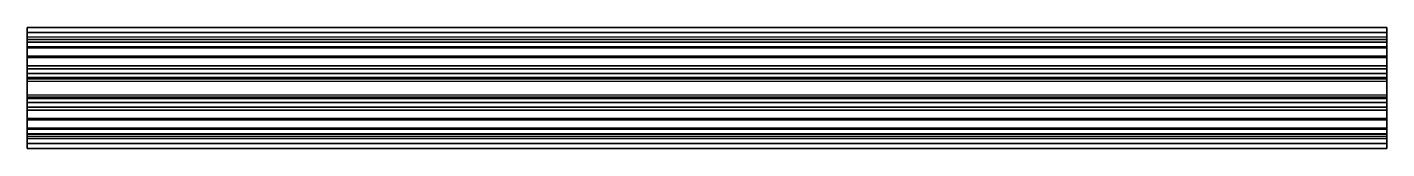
# Model space of a CAD drawing. Extents: x 0 to 400, y -36 to 0.
import ezdxf

# ---------------------------------------------------------------- set-up
doc = ezdxf.new("R2010")
doc.units = 0
doc.layers.add('ACESSORIO', color=253, linetype='CONTINUOUS')

msp = doc.modelspace()

# ---------------------------------------------------------------- linework, layer by layer
at = {"layer": 'ACESSORIO'}
for points in [[(400, -35.7, 33.5), (0, -35.7, 33.5), (0, 0, 33.5), (400, 0, 33.5)], [(400, -35.7, 35), (0, -35.7, 35), (0, 0, 35), (400, 0, 35)], [(0, -35.7, 33.5), (0, -35.7, 35), (0, 0, 35), (0, 0, 33.5)], [(400, -1.5), (400, 0), (0, 0), (0, -1.5)], [(0, 0), (0, 0, 35), (400, 0, 35), (400, 0)], [(0, -1.5), (0, 0), (0, 0, 33.5), (0, -1.5, 33.5)], [(400, -35.7, 33.5), (400, -35.7, 35), (400, 0, 35), (400, 0, 33.5)], [(400, -1.5), (400, 0), (400, 0, 33.5), (400, -1.5, 33.5)], [(0, -1.5), (0, -1.5, 33.5), (400, -1.5, 33.5), (400, -1.5)], [(400, -1.5), (400, -1.5, 1.5), (0, -1.5, 1.5), (0, -1.5)], [(0, -1.5), (0, -4.178986), (400, -4.178986), (400, -1.5)], [(0, -1.5, 1.5), (0, -4.178986, 1.5), (400, -4.178986, 1.5), (400, -1.5, 1.5)], [(0, -1.5), (0, -1.5, 1.5), (0, -4.178986, 1.5), (0, -4.178986)], [(400, -1.5), (400, -1.5, 1.5), (400, -4.178986, 1.5), (400, -4.178986)], [(0, -15.17899, 1.193617), (0, -15.17899, -18.80638), (400, -15.17899, -18.80638), (400, -15.17899, 1.193617)], [(0, -15.17899, -18.80638), (0, -20.52101, -18.80638), (400, -20.52101, -18.80638), (400, -15.17899, -18.80638)], [(0, -15.17899, 1.193617), (0, -20.52101, 1.193617), (0, -20.52101, -18.80638), (0, -15.17899, -18.80638)], [(0, -15.17899, 1.193617), (0, -20.52101, 1.193617), (400, -20.52101, 1.193617), (400, -15.17899, 1.193617)], [(400, -15.17899, 1.193617), (400, -20.52101, 1.193617), (400, -20.52101, -18.80638), (400, -15.17899, -18.80638)], [(0, -20.52101, -18.80638), (0, -20.52101, 1.193617), (400, -20.52101, 1.193617), (400, -20.52101, -18.80638)], [(0, -34.2), (0, -31.52101), (400, -31.52101), (400, -34.2)], [(0, -34.2, 1.5), (0, -31.52101, 1.5), (400, -31.52101, 1.5), (400, -34.2, 1.5)], [(0, -34.2), (0, -34.2, 1.5), (0, -31.52101, 1.5), (0, -31.52101)], [(400, -34.2), (400, -34.2, 1.5), (400, -31.52101, 1.5), (400, -31.52101)], [(0, -34.2), (0, -34.2, 33.5), (400, -34.2, 33.5), (400, -34.2)], [(0, -34.2), (0, -35.7), (0, -35.7, 33.5), (0, -34.2, 33.5)], [(400, -34.2), (400, -35.7), (0, -35.7), (0, -34.2)], [(400, -34.2), (400, -34.2, 1.5), (0, -34.2, 1.5), (0, -34.2)], [(0, -35.7), (0, -35.7, 35), (400, -35.7, 35), (400, -35.7)], [(400, -34.2), (400, -35.7), (400, -35.7, 33.5), (400, -34.2, 33.5)]]:
    msp.add_3dface(points, dxfattribs=at)

# ---------------------------------------------------------------- meshes
mesh = msp.add_polymesh((2, 7), dxfattribs=at)
for k, corner in enumerate([(0, -2.839493, 1.5), (0, -3.485305, 4.801953), (0, -5.690711, 7.34285), (0, -8.868989, 8.446714), (0, -12.1746, 7.819882), (0, -14.72812, 5.629107), (0, -15.85022, 2.457223), (400, -2.839493, 1.5), (400, -3.485305, 4.801953), (400, -5.690711, 7.34285), (400, -8.868989, 8.446714), (400, -12.1746, 7.819882), (400, -14.72812, 5.629107), (400, -15.85022, 2.457223)]):
    mesh.set_mesh_vertex(divmod(k, 7), corner)
mesh = msp.add_polymesh((2, 7), dxfattribs=at)
for k, corner in enumerate([(0, -2.839493, 1.5), (0, -3.485305, 4.801953), (0, -5.690711, 7.34285), (0, -8.868989, 8.446714), (0, -12.1746, 7.819882), (0, -14.72812, 5.629107), (0, -15.85022, 2.457223), (0, -4.178986, 1.5), (0, -4.353535, 2.818531), (0, -5.935184, 5.15797), (0, -8.485715, 6.370145), (0, -11.29847, 6.119208), (0, -13.59415, 4.474686), (0, -14.7367, 1.892212)]):
    mesh.set_mesh_vertex(divmod(k, 7), corner)
mesh = msp.add_polymesh((2, 7), dxfattribs=at)
for k, corner in enumerate([(400, -2.839493, 1.5), (400, -3.485305, 4.801953), (400, -5.690711, 7.34285), (400, -8.868989, 8.446714), (400, -12.1746, 7.819882), (400, -14.72812, 5.629107), (400, -15.85022, 2.457223), (400, -4.178986, 1.5), (400, -4.353535, 2.818531), (400, -5.935184, 5.15797), (400, -8.485715, 6.370145), (400, -11.29847, 6.119208), (400, -13.59415, 4.474686), (400, -14.7367, 1.892212)]):
    mesh.set_mesh_vertex(divmod(k, 7), corner)
mesh = msp.add_polymesh((2, 7), dxfattribs=at)
for k, corner in enumerate([(0, -14.7367, 1.892212), (0, -13.59415, 4.474686), (0, -11.29847, 6.119208), (0, -8.485715, 6.370145), (0, -5.935184, 5.15797), (0, -4.353535, 2.818531), (0, -4.178986), (400, -14.7367, 1.892212), (400, -13.59415, 4.474686), (400, -11.29847, 6.119208), (400, -8.485715, 6.370145), (400, -5.935184, 5.15797), (400, -4.353535, 2.818531), (400, -4.178986)]):
    mesh.set_mesh_vertex(divmod(k, 7), corner)
mesh = msp.add_polymesh((2, 7), dxfattribs=at)
for k, corner in enumerate([(0, -32.86051, 1.5), (0, -32.21469, 4.801953), (0, -30.00929, 7.34285), (0, -26.83101, 8.446714), (0, -23.5254, 7.819882), (0, -20.97188, 5.629107), (0, -19.84978, 2.457223), (400, -32.86051, 1.5), (400, -32.21469, 4.801953), (400, -30.00929, 7.34285), (400, -26.83101, 8.446714), (400, -23.5254, 7.819882), (400, -20.97188, 5.629107), (400, -19.84978, 2.457223)]):
    mesh.set_mesh_vertex(divmod(k, 7), corner)
mesh = msp.add_polymesh((2, 7), dxfattribs=at)
for k, corner in enumerate([(0, -32.86051, 1.5), (0, -32.21469, 4.801953), (0, -30.00929, 7.34285), (0, -26.83101, 8.446714), (0, -23.5254, 7.819882), (0, -20.97188, 5.629107), (0, -19.84978, 2.457223), (0, -31.52101, 1.5), (0, -31.34647, 2.818531), (0, -29.76481, 5.15797), (0, -27.21428, 6.370145), (0, -24.40152, 6.119208), (0, -22.10585, 4.474686), (0, -20.9633, 1.892212)]):
    mesh.set_mesh_vertex(divmod(k, 7), corner)
mesh = msp.add_polymesh((2, 7), dxfattribs=at)
for k, corner in enumerate([(400, -32.86051, 1.5), (400, -32.21469, 4.801953), (400, -30.00929, 7.34285), (400, -26.83101, 8.446714), (400, -23.5254, 7.819882), (400, -20.97188, 5.629107), (400, -19.84978, 2.457223), (400, -31.52101, 1.5), (400, -31.34647, 2.818531), (400, -29.76481, 5.15797), (400, -27.21428, 6.370145), (400, -24.40152, 6.119208), (400, -22.10585, 4.474686), (400, -20.9633, 1.892212)]):
    mesh.set_mesh_vertex(divmod(k, 7), corner)
mesh = msp.add_polymesh((2, 7), dxfattribs=at)
for k, corner in enumerate([(0, -20.9633, 1.892212), (0, -22.10585, 4.474686), (0, -24.40152, 6.119208), (0, -27.21428, 6.370145), (0, -29.76481, 5.15797), (0, -31.34647, 2.818531), (0, -31.52101), (400, -20.9633, 1.892212), (400, -22.10585, 4.474686), (400, -24.40152, 6.119208), (400, -27.21428, 6.370145), (400, -29.76481, 5.15797), (400, -31.34647, 2.818531), (400, -31.52101)]):
    mesh.set_mesh_vertex(divmod(k, 7), corner)

doc.saveas('drawing.dxf')
